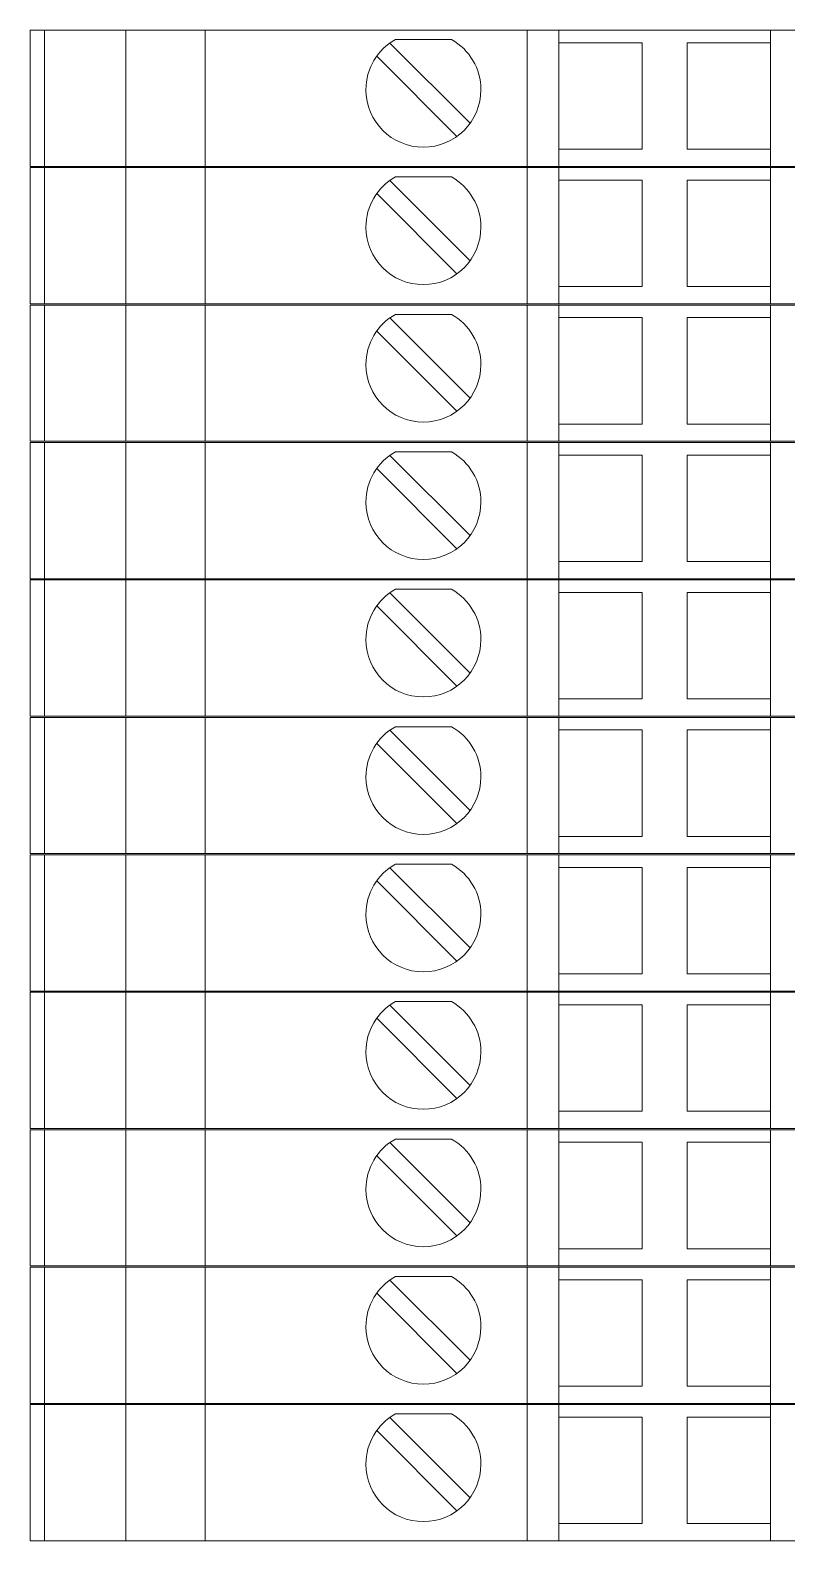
# Model space of a CAD drawing. Header units: millimetres. Extents: x 4962 to 7449, y 754 to 2938.
# Drawn here: x 6031.2 to 6059.8, y 1871.6 to 1928.8 of the extents above; entities that cross this region are included whole.
import ezdxf

# ---------------------------------------------------------------- set-up
doc = ezdxf.new("R2010")
doc.units = ezdxf.units.MM
doc.layers.add('000-PI-Oprema', color=30, linetype='Continuous', lineweight=5)

msp = doc.modelspace()

# ---------------------------------------------------------------- linework, layer by layer
at = {"layer": '000-PI-Oprema', "color": 0, "linetype": 'ByBlock', "lineweight": 0}
for p, q in [((6031.171, 1928.76), (6049.971, 1928.76)), ((6031.171, 1923.61), (6031.171, 1928.76)), ((6031.718, 1928.76), (6031.718, 1923.61)), ((6034.795, 1923.61), (6034.795, 1928.76)), ((6037.795, 1923.61), (6037.795, 1928.76)), ((6044.776, 1928.275), (6047.812, 1925.24)), ((6044.988, 1928.41), (6044.988, 1928.41)), ((6047.105, 1928.41), (6044.988, 1928.41)), ((6047.105, 1928.41), (6047.105, 1928.41)), ((6049.971, 1928.76), (6051.171, 1928.76)), ((6049.971, 1923.61), (6049.971, 1928.76)), ((6059.171, 1928.76), (6051.171, 1928.76)), ((6051.171, 1928.76), (6051.171, 1928.76)), ((6051.171, 1923.61), (6051.171, 1928.76)), ((6051.171, 1928.285), (6051.171, 1928.285)), ((6054.321, 1928.285), (6051.171, 1928.285)), ((6054.321, 1924.26), (6054.321, 1928.285)), ((6054.321, 1928.285), (6054.321, 1928.285)), ((6056.021, 1928.285), (6056.021, 1924.26)), ((6056.021, 1928.285), (6056.021, 1928.285)), ((6059.171, 1928.285), (6056.021, 1928.285)), ((6059.171, 1928.76), (6060.371, 1928.76)), ((6059.171, 1928.76), (6059.171, 1928.76)), ((6059.171, 1928.76), (6059.171, 1923.61)), ((6059.171, 1928.285), (6059.171, 1928.285)), ((6047.317, 1924.745), (6044.281, 1927.78)), ((6049.971, 1927.81), (6049.971, 1925.21)), ((6049.971, 1927.81), (6049.971, 1927.81)), ((6049.971, 1925.21), (6049.971, 1925.21)), ((6051.171, 1924.26), (6051.171, 1924.26)), ((6051.171, 1924.26), (6054.321, 1924.26)), ((6054.321, 1924.26), (6054.321, 1924.26)), ((6056.021, 1924.26), (6059.171, 1924.26)), ((6056.021, 1924.26), (6056.021, 1924.26)), ((6059.171, 1924.26), (6059.171, 1924.26)), ((6031.171, 1923.61), (6031.854, 1923.61)), ((6031.171, 1923.61), (6049.971, 1923.61)), ((6031.171, 1923.56), (6049.971, 1923.56)), ((6031.171, 1918.41), (6031.171, 1923.56)), ((6031.718, 1923.56), (6031.718, 1918.41)), ((6034.795, 1918.41), (6034.795, 1923.56)), ((6037.795, 1918.41), (6037.795, 1923.56)), ((6044.988, 1923.21), (6044.988, 1923.21)), ((6047.105, 1923.21), (6044.988, 1923.21)), ((6047.105, 1923.21), (6047.105, 1923.21)), ((6049.971, 1923.61), (6051.171, 1923.61)), ((6049.971, 1923.56), (6051.171, 1923.56)), ((6049.971, 1918.41), (6049.971, 1923.56)), ((6051.171, 1923.61), (6051.171, 1923.61)), ((6059.171, 1923.61), (6051.171, 1923.61)), ((6059.171, 1923.56), (6051.171, 1923.56)), ((6051.171, 1923.56), (6051.171, 1923.56)), ((6051.171, 1918.41), (6051.171, 1923.56)), ((6059.171, 1923.61), (6059.171, 1923.61)), ((6059.171, 1923.61), (6060.371, 1923.61)), ((6059.171, 1923.56), (6060.371, 1923.56)), ((6059.171, 1923.56), (6059.171, 1923.56)), ((6059.171, 1923.56), (6059.171, 1918.41)), ((6047.317, 1919.545), (6044.281, 1922.58)), ((6044.776, 1923.075), (6047.812, 1920.04)), ((6049.971, 1922.61), (6049.971, 1920.01)), ((6049.971, 1922.61), (6049.971, 1922.61)), ((6051.171, 1923.085), (6051.171, 1923.085)), ((6054.321, 1923.085), (6051.171, 1923.085)), ((6054.321, 1919.06), (6054.321, 1923.085)), ((6054.321, 1923.085), (6054.321, 1923.085)), ((6056.021, 1923.085), (6056.021, 1919.06)), ((6056.021, 1923.085), (6056.021, 1923.085)), ((6059.171, 1923.085), (6056.021, 1923.085)), ((6059.171, 1923.085), (6059.171, 1923.085)), ((6049.971, 1920.01), (6049.971, 1920.01)), ((6051.171, 1919.06), (6051.171, 1919.06)), ((6051.171, 1919.06), (6054.321, 1919.06)), ((6054.321, 1919.06), (6054.321, 1919.06)), ((6056.021, 1919.06), (6059.171, 1919.06)), ((6056.021, 1919.06), (6056.021, 1919.06)), ((6059.171, 1919.06), (6059.171, 1919.06)), ((6031.171, 1918.41), (6031.854, 1918.41)), ((6031.171, 1918.41), (6049.971, 1918.41)), ((6031.171, 1918.36), (6049.971, 1918.36)), ((6031.171, 1913.21), (6031.171, 1918.36)), ((6031.718, 1918.36), (6031.718, 1913.21)), ((6034.795, 1913.21), (6034.795, 1918.36)), ((6037.795, 1913.21), (6037.795, 1918.36)), ((6044.988, 1918.01), (6044.988, 1918.01)), ((6047.105, 1918.01), (6044.988, 1918.01)), ((6047.105, 1918.01), (6047.105, 1918.01)), ((6049.971, 1918.41), (6051.171, 1918.41)), ((6049.971, 1918.36), (6051.171, 1918.36)), ((6049.971, 1913.21), (6049.971, 1918.36)), ((6051.171, 1918.41), (6051.171, 1918.41)), ((6059.171, 1918.41), (6051.171, 1918.41)), ((6059.171, 1918.36), (6051.171, 1918.36)), ((6051.171, 1918.36), (6051.171, 1918.36)), ((6051.171, 1913.21), (6051.171, 1918.36)), ((6059.171, 1918.41), (6059.171, 1918.41)), ((6059.171, 1918.41), (6060.371, 1918.41)), ((6059.171, 1918.36), (6060.371, 1918.36)), ((6059.171, 1918.36), (6059.171, 1918.36)), ((6059.171, 1918.36), (6059.171, 1913.21)), ((6044.776, 1917.875), (6047.812, 1914.84)), ((6049.971, 1917.41), (6049.971, 1914.81)), ((6049.971, 1917.41), (6049.971, 1917.41)), ((6051.171, 1917.885), (6051.171, 1917.885)), ((6054.321, 1917.885), (6051.171, 1917.885)), ((6054.321, 1913.86), (6054.321, 1917.885)), ((6054.321, 1917.885), (6054.321, 1917.885)), ((6056.021, 1917.885), (6056.021, 1913.86)), ((6056.021, 1917.885), (6056.021, 1917.885)), ((6059.171, 1917.885), (6056.021, 1917.885)), ((6059.171, 1917.885), (6059.171, 1917.885)), ((6047.317, 1914.345), (6044.281, 1917.38)), ((6049.971, 1914.81), (6049.971, 1914.81)), ((6051.171, 1913.86), (6051.171, 1913.86)), ((6051.171, 1913.86), (6054.321, 1913.86)), ((6054.321, 1913.86), (6054.321, 1913.86)), ((6056.021, 1913.86), (6059.171, 1913.86)), ((6056.021, 1913.86), (6056.021, 1913.86)), ((6059.171, 1913.86), (6059.171, 1913.86)), ((6031.171, 1913.21), (6031.854, 1913.21)), ((6031.171, 1913.21), (6049.971, 1913.21)), ((6031.171, 1913.16), (6049.971, 1913.16)), ((6031.171, 1908.01), (6031.171, 1913.16)), ((6031.718, 1913.16), (6031.718, 1908.01)), ((6034.795, 1908.01), (6034.795, 1913.16)), ((6037.795, 1908.01), (6037.795, 1913.16)), ((6049.971, 1913.21), (6051.171, 1913.21)), ((6049.971, 1913.16), (6051.171, 1913.16)), ((6049.971, 1908.01), (6049.971, 1913.16)), ((6051.171, 1913.21), (6051.171, 1913.21)), ((6059.171, 1913.21), (6051.171, 1913.21)), ((6059.171, 1913.16), (6051.171, 1913.16)), ((6051.171, 1913.16), (6051.171, 1913.16)), ((6051.171, 1908.01), (6051.171, 1913.16)), ((6059.171, 1913.21), (6059.171, 1913.21)), ((6059.171, 1913.21), (6060.371, 1913.21)), ((6059.171, 1913.16), (6060.371, 1913.16)), ((6059.171, 1913.16), (6059.171, 1913.16)), ((6059.171, 1913.16), (6059.171, 1908.01)), ((6044.776, 1912.675), (6047.812, 1909.64)), ((6044.988, 1912.81), (6044.988, 1912.81)), ((6047.105, 1912.81), (6044.988, 1912.81)), ((6047.105, 1912.81), (6047.105, 1912.81)), ((6051.171, 1912.685), (6051.171, 1912.685)), ((6054.321, 1912.685), (6051.171, 1912.685)), ((6054.321, 1908.66), (6054.321, 1912.685)), ((6054.321, 1912.685), (6054.321, 1912.685)), ((6056.021, 1912.685), (6056.021, 1908.66)), ((6056.021, 1912.685), (6056.021, 1912.685)), ((6059.171, 1912.685), (6056.021, 1912.685)), ((6059.171, 1912.685), (6059.171, 1912.685)), ((6047.317, 1909.145), (6044.281, 1912.18)), ((6049.971, 1912.21), (6049.971, 1909.61)), ((6049.971, 1912.21), (6049.971, 1912.21)), ((6049.971, 1909.61), (6049.971, 1909.61)), ((6051.171, 1908.66), (6051.171, 1908.66)), ((6051.171, 1908.66), (6054.321, 1908.66)), ((6054.321, 1908.66), (6054.321, 1908.66)), ((6056.021, 1908.66), (6059.171, 1908.66)), ((6056.021, 1908.66), (6056.021, 1908.66)), ((6059.171, 1908.66), (6059.171, 1908.66)), ((6031.171, 1908.01), (6031.854, 1908.01)), ((6031.171, 1908.01), (6049.971, 1908.01)), ((6031.171, 1907.96), (6049.971, 1907.96)), ((6031.171, 1902.81), (6031.171, 1907.96)), ((6031.718, 1907.96), (6031.718, 1902.81)), ((6034.795, 1902.81), (6034.795, 1907.96)), ((6037.795, 1902.81), (6037.795, 1907.96)), ((6049.971, 1908.01), (6051.171, 1908.01)), ((6049.971, 1907.96), (6051.171, 1907.96)), ((6049.971, 1902.81), (6049.971, 1907.96)), ((6051.171, 1908.01), (6051.171, 1908.01)), ((6059.171, 1908.01), (6051.171, 1908.01)), ((6059.171, 1907.96), (6051.171, 1907.96)), ((6051.171, 1907.96), (6051.171, 1907.96)), ((6051.171, 1902.81), (6051.171, 1907.96)), ((6059.171, 1908.01), (6059.171, 1908.01)), ((6059.171, 1908.01), (6060.371, 1908.01)), ((6059.171, 1907.96), (6060.371, 1907.96)), ((6059.171, 1907.96), (6059.171, 1907.96)), ((6059.171, 1907.96), (6059.171, 1902.81)), ((6044.776, 1907.475), (6047.812, 1904.44)), ((6044.988, 1907.61), (6044.988, 1907.61)), ((6047.105, 1907.61), (6044.988, 1907.61)), ((6047.105, 1907.61), (6047.105, 1907.61)), ((6051.171, 1907.485), (6051.171, 1907.485)), ((6054.321, 1907.485), (6051.171, 1907.485)), ((6054.321, 1903.46), (6054.321, 1907.485)), ((6054.321, 1907.485), (6054.321, 1907.485)), ((6056.021, 1907.485), (6056.021, 1903.46)), ((6056.021, 1907.485), (6056.021, 1907.485)), ((6059.171, 1907.485), (6056.021, 1907.485)), ((6059.171, 1907.485), (6059.171, 1907.485)), ((6047.317, 1903.945), (6044.281, 1906.98)), ((6049.971, 1907.01), (6049.971, 1904.41)), ((6049.971, 1907.01), (6049.971, 1907.01)), ((6049.971, 1904.41), (6049.971, 1904.41)), ((6051.171, 1903.46), (6051.171, 1903.46)), ((6051.171, 1903.46), (6054.321, 1903.46)), ((6054.321, 1903.46), (6054.321, 1903.46)), ((6056.021, 1903.46), (6059.171, 1903.46)), ((6056.021, 1903.46), (6056.021, 1903.46)), ((6059.171, 1903.46), (6059.171, 1903.46)), ((6031.171, 1902.81), (6031.854, 1902.81)), ((6031.171, 1902.81), (6049.971, 1902.81)), ((6031.171, 1902.76), (6049.971, 1902.76)), ((6031.171, 1897.61), (6031.171, 1902.76)), ((6031.718, 1902.76), (6031.718, 1897.61)), ((6034.795, 1897.61), (6034.795, 1902.76)), ((6037.795, 1897.61), (6037.795, 1902.76)), ((6049.971, 1902.81), (6051.171, 1902.81)), ((6049.971, 1902.76), (6051.171, 1902.76)), ((6049.971, 1897.61), (6049.971, 1902.76)), ((6051.171, 1902.81), (6051.171, 1902.81)), ((6059.171, 1902.81), (6051.171, 1902.81)), ((6059.171, 1902.76), (6051.171, 1902.76)), ((6051.171, 1902.76), (6051.171, 1902.76)), ((6051.171, 1897.61), (6051.171, 1902.76)), ((6059.171, 1902.81), (6059.171, 1902.81)), ((6059.171, 1902.81), (6060.371, 1902.81)), ((6059.171, 1902.76), (6060.371, 1902.76)), ((6059.171, 1902.76), (6059.171, 1902.76)), ((6059.171, 1902.76), (6059.171, 1897.61)), ((6044.776, 1902.275), (6047.812, 1899.24)), ((6044.988, 1902.41), (6044.988, 1902.41)), ((6047.105, 1902.41), (6044.988, 1902.41)), ((6047.105, 1902.41), (6047.105, 1902.41)), ((6051.171, 1902.285), (6051.171, 1902.285)), ((6054.321, 1902.285), (6051.171, 1902.285)), ((6054.321, 1898.26), (6054.321, 1902.285)), ((6054.321, 1902.285), (6054.321, 1902.285)), ((6056.021, 1902.285), (6056.021, 1898.26)), ((6056.021, 1902.285), (6056.021, 1902.285)), ((6059.171, 1902.285), (6056.021, 1902.285)), ((6059.171, 1902.285), (6059.171, 1902.285)), ((6047.317, 1898.745), (6044.281, 1901.78)), ((6049.971, 1901.81), (6049.971, 1899.21)), ((6049.971, 1901.81), (6049.971, 1901.81)), ((6049.971, 1899.21), (6049.971, 1899.21)), ((6051.171, 1898.26), (6051.171, 1898.26)), ((6051.171, 1898.26), (6054.321, 1898.26)), ((6054.321, 1898.26), (6054.321, 1898.26)), ((6056.021, 1898.26), (6059.171, 1898.26)), ((6056.021, 1898.26), (6056.021, 1898.26)), ((6059.171, 1898.26), (6059.171, 1898.26)), ((6031.171, 1897.61), (6031.854, 1897.61)), ((6031.171, 1897.61), (6049.971, 1897.61)), ((6031.171, 1897.56), (6049.971, 1897.56)), ((6031.171, 1892.41), (6031.171, 1897.56)), ((6031.718, 1897.56), (6031.718, 1892.41)), ((6034.795, 1892.41), (6034.795, 1897.56)), ((6037.795, 1892.41), (6037.795, 1897.56)), ((6049.971, 1897.61), (6051.171, 1897.61)), ((6049.971, 1897.56), (6051.171, 1897.56)), ((6049.971, 1892.41), (6049.971, 1897.56)), ((6051.171, 1897.61), (6051.171, 1897.61)), ((6059.171, 1897.61), (6051.171, 1897.61)), ((6059.171, 1897.56), (6051.171, 1897.56)), ((6051.171, 1897.56), (6051.171, 1897.56)), ((6051.171, 1892.41), (6051.171, 1897.56)), ((6059.171, 1897.61), (6059.171, 1897.61)), ((6059.171, 1897.61), (6060.371, 1897.61)), ((6059.171, 1897.56), (6060.371, 1897.56)), ((6059.171, 1897.56), (6059.171, 1897.56)), ((6059.171, 1897.56), (6059.171, 1892.41)), ((6044.776, 1897.075), (6047.812, 1894.04)), ((6044.988, 1897.21), (6044.988, 1897.21)), ((6047.105, 1897.21), (6044.988, 1897.21)), ((6047.105, 1897.21), (6047.105, 1897.21)), ((6051.171, 1897.085), (6051.171, 1897.085)), ((6054.321, 1897.085), (6051.171, 1897.085)), ((6054.321, 1893.06), (6054.321, 1897.085)), ((6054.321, 1897.085), (6054.321, 1897.085)), ((6056.021, 1897.085), (6056.021, 1893.06)), ((6056.021, 1897.085), (6056.021, 1897.085)), ((6059.171, 1897.085), (6056.021, 1897.085)), ((6059.171, 1897.085), (6059.171, 1897.085)), ((6047.317, 1893.545), (6044.281, 1896.58)), ((6049.971, 1896.61), (6049.971, 1894.01)), ((6049.971, 1896.61), (6049.971, 1896.61)), ((6049.971, 1894.01), (6049.971, 1894.01)), ((6051.171, 1893.06), (6051.171, 1893.06)), ((6051.171, 1893.06), (6054.321, 1893.06)), ((6054.321, 1893.06), (6054.321, 1893.06)), ((6056.021, 1893.06), (6059.171, 1893.06)), ((6056.021, 1893.06), (6056.021, 1893.06)), ((6059.171, 1893.06), (6059.171, 1893.06)), ((6031.171, 1892.41), (6031.854, 1892.41)), ((6031.171, 1892.41), (6049.971, 1892.41)), ((6031.171, 1892.36), (6049.971, 1892.36)), ((6031.171, 1887.21), (6031.171, 1892.36)), ((6031.718, 1892.36), (6031.718, 1887.21)), ((6034.795, 1887.21), (6034.795, 1892.36)), ((6037.795, 1887.21), (6037.795, 1892.36)), ((6049.971, 1892.41), (6051.171, 1892.41)), ((6049.971, 1892.36), (6051.171, 1892.36)), ((6049.971, 1887.21), (6049.971, 1892.36)), ((6051.171, 1892.41), (6051.171, 1892.41)), ((6059.171, 1892.41), (6051.171, 1892.41)), ((6059.171, 1892.36), (6051.171, 1892.36)), ((6051.171, 1892.36), (6051.171, 1892.36)), ((6051.171, 1887.21), (6051.171, 1892.36)), ((6059.171, 1892.41), (6059.171, 1892.41)), ((6059.171, 1892.41), (6060.371, 1892.41)), ((6059.171, 1892.36), (6060.371, 1892.36)), ((6059.171, 1892.36), (6059.171, 1892.36)), ((6059.171, 1892.36), (6059.171, 1887.21)), ((6044.776, 1891.875), (6047.812, 1888.84)), ((6044.988, 1892.01), (6044.988, 1892.01)), ((6047.105, 1892.01), (6044.988, 1892.01)), ((6047.105, 1892.01), (6047.105, 1892.01)), ((6051.171, 1891.885), (6051.171, 1891.885)), ((6054.321, 1891.885), (6051.171, 1891.885)), ((6054.321, 1887.86), (6054.321, 1891.885)), ((6054.321, 1891.885), (6054.321, 1891.885)), ((6056.021, 1891.885), (6056.021, 1887.86)), ((6056.021, 1891.885), (6056.021, 1891.885)), ((6059.171, 1891.885), (6056.021, 1891.885)), ((6059.171, 1891.885), (6059.171, 1891.885)), ((6047.317, 1888.345), (6044.281, 1891.38)), ((6049.971, 1891.41), (6049.971, 1888.81)), ((6049.971, 1891.41), (6049.971, 1891.41)), ((6049.971, 1888.81), (6049.971, 1888.81)), ((6051.171, 1887.86), (6051.171, 1887.86)), ((6051.171, 1887.86), (6054.321, 1887.86)), ((6054.321, 1887.86), (6054.321, 1887.86)), ((6056.021, 1887.86), (6059.171, 1887.86)), ((6056.021, 1887.86), (6056.021, 1887.86)), ((6059.171, 1887.86), (6059.171, 1887.86)), ((6031.171, 1887.21), (6031.854, 1887.21)), ((6031.171, 1887.21), (6049.971, 1887.21)), ((6031.171, 1887.16), (6049.971, 1887.16)), ((6031.171, 1882.01), (6031.171, 1887.16)), ((6031.718, 1887.16), (6031.718, 1882.01)), ((6034.795, 1882.01), (6034.795, 1887.16)), ((6037.795, 1882.01), (6037.795, 1887.16)), ((6049.971, 1887.21), (6051.171, 1887.21)), ((6049.971, 1887.16), (6051.171, 1887.16)), ((6049.971, 1882.01), (6049.971, 1887.16)), ((6051.171, 1887.21), (6051.171, 1887.21)), ((6059.171, 1887.21), (6051.171, 1887.21)), ((6059.171, 1887.16), (6051.171, 1887.16)), ((6051.171, 1887.16), (6051.171, 1887.16)), ((6051.171, 1882.01), (6051.171, 1887.16)), ((6059.171, 1887.21), (6059.171, 1887.21)), ((6059.171, 1887.21), (6060.371, 1887.21)), ((6059.171, 1887.16), (6060.371, 1887.16)), ((6059.171, 1887.16), (6059.171, 1887.16)), ((6059.171, 1887.16), (6059.171, 1882.01)), ((6044.776, 1886.675), (6047.812, 1883.64)), ((6044.988, 1886.81), (6044.988, 1886.81)), ((6047.105, 1886.81), (6044.988, 1886.81)), ((6047.105, 1886.81), (6047.105, 1886.81)), ((6051.171, 1886.685), (6051.171, 1886.685)), ((6054.321, 1886.685), (6051.171, 1886.685)), ((6054.321, 1882.66), (6054.321, 1886.685)), ((6054.321, 1886.685), (6054.321, 1886.685)), ((6056.021, 1886.685), (6056.021, 1882.66)), ((6056.021, 1886.685), (6056.021, 1886.685)), ((6059.171, 1886.685), (6056.021, 1886.685)), ((6059.171, 1886.685), (6059.171, 1886.685)), ((6047.317, 1883.145), (6044.281, 1886.18)), ((6049.971, 1886.21), (6049.971, 1883.61)), ((6049.971, 1886.21), (6049.971, 1886.21)), ((6049.971, 1883.61), (6049.971, 1883.61)), ((6051.171, 1882.66), (6051.171, 1882.66)), ((6051.171, 1882.66), (6054.321, 1882.66)), ((6054.321, 1882.66), (6054.321, 1882.66)), ((6056.021, 1882.66), (6059.171, 1882.66)), ((6056.021, 1882.66), (6056.021, 1882.66)), ((6059.171, 1882.66), (6059.171, 1882.66)), ((6031.171, 1882.01), (6031.854, 1882.01)), ((6031.171, 1882.01), (6049.971, 1882.01)), ((6031.171, 1881.96), (6049.971, 1881.96)), ((6031.171, 1876.81), (6031.171, 1881.96)), ((6031.718, 1881.96), (6031.718, 1876.81)), ((6034.795, 1876.81), (6034.795, 1881.96)), ((6037.795, 1876.81), (6037.795, 1881.96)), ((6049.971, 1882.01), (6051.171, 1882.01)), ((6049.971, 1881.96), (6051.171, 1881.96)), ((6049.971, 1876.81), (6049.971, 1881.96)), ((6051.171, 1882.01), (6051.171, 1882.01)), ((6059.171, 1882.01), (6051.171, 1882.01)), ((6059.171, 1881.96), (6051.171, 1881.96)), ((6051.171, 1881.96), (6051.171, 1881.96)), ((6051.171, 1876.81), (6051.171, 1881.96)), ((6059.171, 1882.01), (6059.171, 1882.01)), ((6059.171, 1882.01), (6060.371, 1882.01)), ((6059.171, 1881.96), (6060.371, 1881.96)), ((6059.171, 1881.96), (6059.171, 1881.96)), ((6059.171, 1881.96), (6059.171, 1876.81)), ((6044.776, 1881.475), (6047.812, 1878.44)), ((6044.988, 1881.61), (6044.988, 1881.61)), ((6047.105, 1881.61), (6044.988, 1881.61)), ((6047.105, 1881.61), (6047.105, 1881.61)), ((6051.171, 1881.485), (6051.171, 1881.485)), ((6054.321, 1881.485), (6051.171, 1881.485)), ((6054.321, 1877.46), (6054.321, 1881.485)), ((6054.321, 1881.485), (6054.321, 1881.485)), ((6056.021, 1881.485), (6056.021, 1877.46)), ((6056.021, 1881.485), (6056.021, 1881.485)), ((6059.171, 1881.485), (6056.021, 1881.485)), ((6059.171, 1881.485), (6059.171, 1881.485)), ((6047.317, 1877.945), (6044.281, 1880.98)), ((6049.971, 1881.01), (6049.971, 1878.41)), ((6049.971, 1881.01), (6049.971, 1881.01)), ((6049.971, 1878.41), (6049.971, 1878.41)), ((6051.171, 1877.46), (6051.171, 1877.46)), ((6051.171, 1877.46), (6054.321, 1877.46)), ((6054.321, 1877.46), (6054.321, 1877.46)), ((6056.021, 1877.46), (6059.171, 1877.46)), ((6056.021, 1877.46), (6056.021, 1877.46)), ((6059.171, 1877.46), (6059.171, 1877.46)), ((6031.171, 1876.81), (6031.854, 1876.81)), ((6031.171, 1876.81), (6049.971, 1876.81)), ((6049.971, 1876.81), (6051.171, 1876.81)), ((6051.171, 1876.81), (6051.171, 1876.81)), ((6059.171, 1876.81), (6051.171, 1876.81)), ((6059.171, 1876.81), (6059.171, 1876.81)), ((6059.171, 1876.81), (6060.371, 1876.81)), ((6031.171, 1876.76), (6049.971, 1876.76)), ((6031.171, 1871.61), (6031.171, 1876.76)), ((6031.718, 1876.76), (6031.718, 1871.61)), ((6034.795, 1871.61), (6034.795, 1876.76)), ((6037.795, 1871.61), (6037.795, 1876.76)), ((6044.776, 1876.275), (6047.812, 1873.24)), ((6044.988, 1876.41), (6044.988, 1876.41)), ((6047.105, 1876.41), (6044.988, 1876.41)), ((6047.105, 1876.41), (6047.105, 1876.41)), ((6049.971, 1876.76), (6051.171, 1876.76)), ((6049.971, 1871.61), (6049.971, 1876.76)), ((6059.171, 1876.76), (6051.171, 1876.76)), ((6051.171, 1876.76), (6051.171, 1876.76)), ((6051.171, 1871.61), (6051.171, 1876.76)), ((6051.171, 1876.285), (6051.171, 1876.285)), ((6054.321, 1876.285), (6051.171, 1876.285)), ((6054.321, 1872.26), (6054.321, 1876.285)), ((6054.321, 1876.285), (6054.321, 1876.285)), ((6056.021, 1876.285), (6056.021, 1872.26)), ((6056.021, 1876.285), (6056.021, 1876.285)), ((6059.171, 1876.285), (6056.021, 1876.285)), ((6059.171, 1876.76), (6060.371, 1876.76)), ((6059.171, 1876.76), (6059.171, 1876.76)), ((6059.171, 1876.76), (6059.171, 1871.61)), ((6059.171, 1876.285), (6059.171, 1876.285)), ((6047.317, 1872.745), (6044.281, 1875.78)), ((6049.971, 1875.81), (6049.971, 1873.21)), ((6049.971, 1875.81), (6049.971, 1875.81)), ((6049.971, 1873.21), (6049.971, 1873.21)), ((6051.171, 1872.26), (6051.171, 1872.26)), ((6051.171, 1872.26), (6054.321, 1872.26)), ((6054.321, 1872.26), (6054.321, 1872.26)), ((6056.021, 1872.26), (6059.171, 1872.26)), ((6056.021, 1872.26), (6056.021, 1872.26)), ((6059.171, 1872.26), (6059.171, 1872.26)), ((6031.171, 1871.61), (6031.854, 1871.61)), ((6031.171, 1871.61), (6049.971, 1871.61)), ((6049.971, 1871.61), (6051.171, 1871.61)), ((6051.171, 1871.61), (6051.171, 1871.61)), ((6059.171, 1871.61), (6051.171, 1871.61)), ((6059.171, 1871.61), (6059.171, 1871.61)), ((6059.171, 1871.61), (6060.371, 1871.61))]:
    msp.add_line(p, q, dxfattribs=at)
for centre, start, end in [((6046.046, 1926.51), 119.1246, 180), ((6046.046, 1926.51), 0, 60.8754), ((6046.046, 1926.51), 180, 0), ((6046.046, 1921.31), 119.1246, 180), ((6046.046, 1921.31), 0, 60.8754), ((6046.046, 1921.31), 180, 0), ((6046.046, 1916.11), 119.1246, 180), ((6046.046, 1916.11), 0, 60.8754), ((6046.046, 1916.11), 180, 0), ((6046.046, 1910.91), 119.1246, 180), ((6046.046, 1910.91), 0, 60.8754), ((6046.046, 1910.91), 180, 0), ((6046.046, 1905.71), 119.1246, 180), ((6046.046, 1905.71), 0, 60.8754), ((6046.046, 1905.71), 180, 0), ((6046.046, 1900.51), 119.1246, 180), ((6046.046, 1900.51), 0, 60.8754), ((6046.046, 1900.51), 180, 0), ((6046.046, 1895.31), 119.1246, 180), ((6046.046, 1895.31), 0, 60.8754), ((6046.046, 1895.31), 180, 0), ((6046.046, 1890.11), 119.1246, 180), ((6046.046, 1890.11), 0, 60.8754), ((6046.046, 1890.11), 180, 0), ((6046.046, 1884.91), 119.1246, 180), ((6046.046, 1884.91), 0, 60.8754), ((6046.046, 1884.91), 180, 0), ((6046.046, 1879.71), 119.1246, 180), ((6046.046, 1879.71), 0, 60.8754), ((6046.046, 1879.71), 180, 0), ((6046.046, 1874.51), 119.1246, 180), ((6046.046, 1874.51), 0, 60.8754), ((6046.046, 1874.51), 180, 0)]:
    msp.add_arc(centre, 2.175, start, end, dxfattribs=at)

doc.saveas('drawing.dxf')
